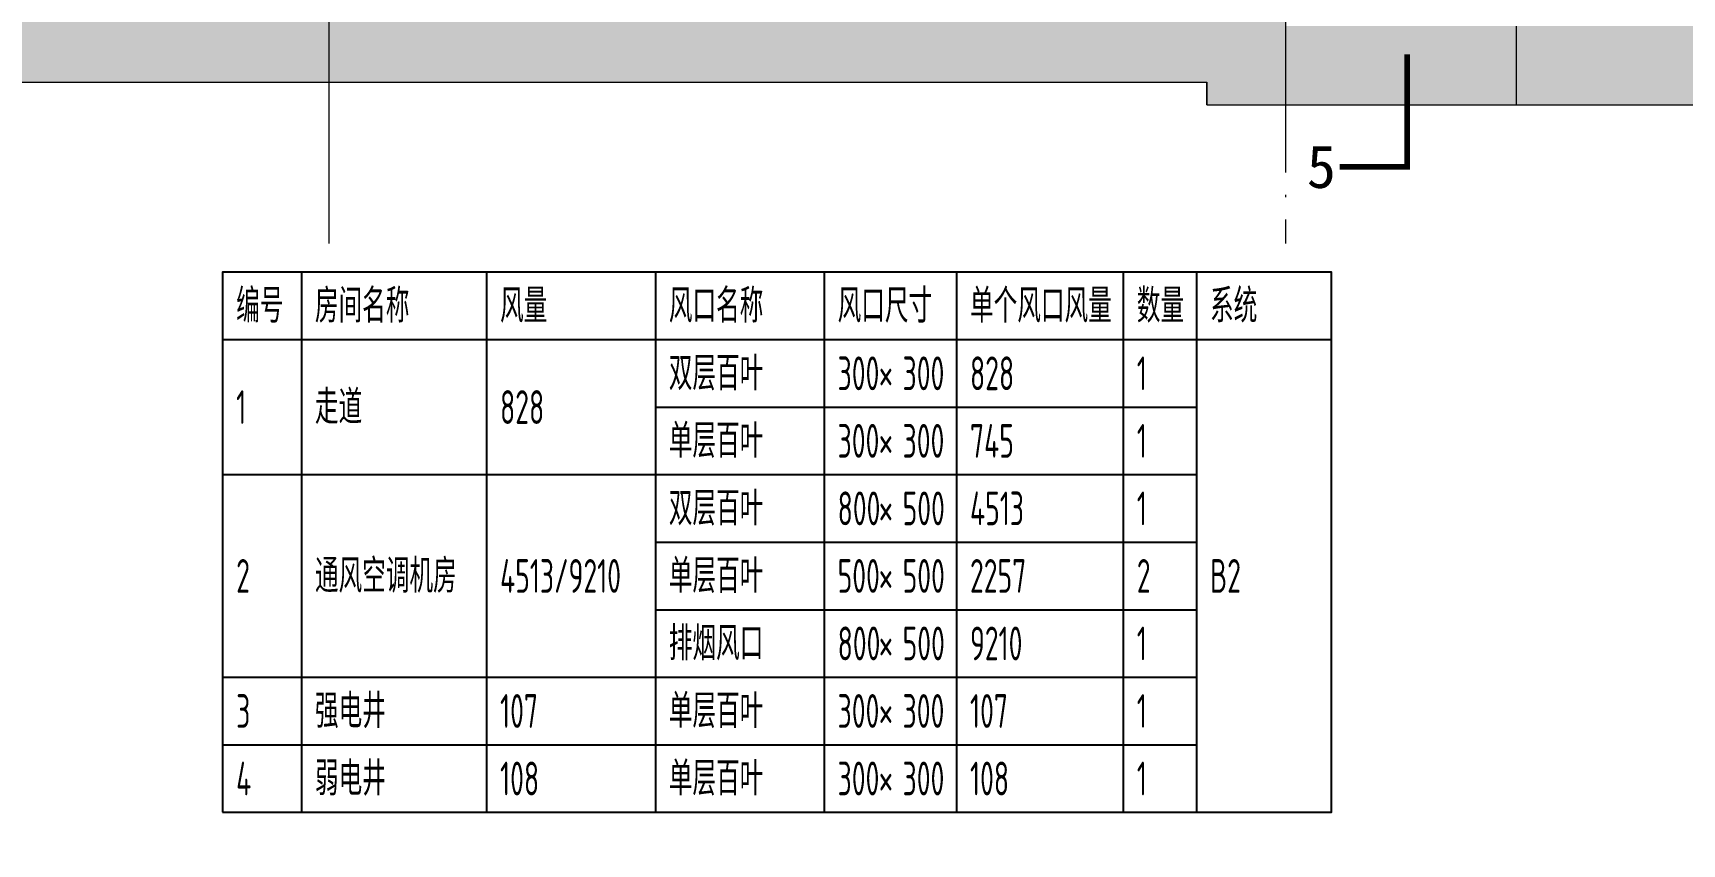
# Model space of a CAD drawing. Extents: x 13114849 to 13479250, y 160225 to 278773.
# Drawn here: x 13427766 to 13442421, y 177392 to 184598 of the extents above; entities that cross this region are included whole.
import ezdxf

# ---------------------------------------------------------------- set-up
doc = ezdxf.new("R2010")
doc.units = 0
doc.header["$LTSCALE"] = 1000
doc.header["$MEASUREMENT"] = 0
doc.linetypes.add('DOTE', pattern=[2.42, 2, -0.2, 0.02, -0.2])
for name, color, linetype in [('DIM_SYMB', 3, 'Continuous'), ('DUCT-X-P标注', 7, 'Continuous'), ('PUB_TEXT', 8, 'Continuous')]:
    doc.layers.add(name, color=color, linetype=linetype)
doc.layers.add('建筑底图', color=8, linetype='Continuous', lineweight=13)
doc.styles.add('67', font='gbenor.shx', dxfattribs={"width": 0.7, "bigfont": 'hztxt.shx'})
doc.styles.add('宋体', font='')
doc.styles.get('宋体').set_extended_font_data('SimSun')

msp = doc.modelspace()

# ---------------------------------------------------------------- hatches: boundary and pattern name
at = {"layer": '建筑底图'}
h = msp.add_hatch(dxfattribs=at)
h.set_pattern_fill('钢筋混凝土', color=8, scale=100, style=0)
h.set_pattern_definition([(45, (793255.26, 8e-09), (-176.7766953, 176.7766953), []), (50, (793255.26, 8e-09), (717.260183, -62.752135), [75, -825]), (355, (793255.26, 8e-09), (-138.751334, 752.192134), [60, -660]), (100.4514, (793315, -5.2), (578.50938, 689.439542), [63.74019, -701.14211]), (46.1842, (793255.26, 200), (1067.24105, -165.519014), [112.5, -1237.5]), (96.6356, (793344.2, 186.2), (934.662706, 974.11787), [95.61029, -1051.713]), (351.1842, (793255.3, 200), (934.661945, 974.1186), [90, -990]), (21, (793355.26, 150), (596.907052, -402.61889), [75, -825]), (326, (793355.26, 150), (243.31533, 725.150045), [60, -660]), (71.4514, (793405, 116.45), (840.22263, 322.530497), [63.74019, -701.14211]), (37.5, (793255.26, 8e-09), (12.1598553, 332.893854), [0, -652, 0, -670, 0, -662.5]), (7.5, (793255.26, 8e-09), (263.069537, 394.411712), [0, -382, 0, -637, 0, -252.5]), (327.5, (793032.26, 8e-09), (533.822436, -22.554872), [0, -250, 0, -780, 0, -1035]), (317.5, (792932.26, 8e-09), (583.18617, 100.104982), [0, -325, 0, -518, 0, -735])])
h.paths.add_polyline_path([(13444197.4, 182459.5), (13443697.4, 182459.5), (13443697.4, 179284.6), (13444197.4, 179284.6)])
h.paths.add_polyline_path([(13443697.4, 182479.5), (13444197.4, 182479.5), (13444197.4, 184659.5), (13438897.4, 184659.5), (13438897.4, 184859.5), (13421897.4, 184859.5), (13421897.4, 184159.5), (13438197.4, 184159.5), (13438197.4, 183959.5), (13443697.4, 183959.5)])

# ---------------------------------------------------------------- linework, layer by layer
at = {"layer": 'DIM_SYMB', "const_width": 50}
msp.add_lwpolyline([(13439979, 184409), (13439979, 183409), (13439379, 183409)], dxfattribs=at)
at = {"layer": 'DUCT-X-P标注'}
msp.add_lwpolyline([(13429452.1, 177673.6), (13439307.1, 177673.6), (13439307.1, 182473.6), (13429452.1, 182473.6)], close=True, dxfattribs=at)
for points in [[(13430152.1, 182473.6), (13430152.1, 177673.6)], [(13431797.3, 182473.6), (13431797.3, 177673.6)], [(13433297.3, 182473.6), (13433297.3, 177673.6)], [(13434797.3, 182473.6), (13434797.3, 177673.6)], [(13435973.7, 182473.6), (13435973.7, 177673.6)], [(13437456.3, 182473.6), (13437456.3, 177673.6)], [(13438107.1, 182473.6), (13438107.1, 177673.6)], [(13429452.1, 181873.6), (13439307.1, 181873.6)], [(13433297.3, 181273.6), (13438107.1, 181273.6)], [(13429452.1, 180673.6), (13438107.1, 180673.6)], [(13433297.3, 180073.6), (13438107.1, 180073.6)], [(13433297.3, 179473.6), (13438107.1, 179473.6)], [(13429452.1, 178873.6), (13438107.1, 178873.6)], [(13429452.1, 178273.6), (13438107.1, 178273.6)]]:
    msp.add_lwpolyline(points, dxfattribs=at)
at = {"layer": '建筑底图', "color": 8, "linetype": 'DOTE'}
for p, q in [((13438897.4, 209559.5), (13438897.4, 182726.1)), ((13430397.4, 182726.1), (13430397.4, 206005.6))]:
    msp.add_line(p, q, dxfattribs=at)
at = {"layer": '建筑底图', "color": 8}
for p, q in [((13440947.4, 184659.5), (13440947.4, 183959.5)), ((13413397.4, 184159.5), (13438197.4, 184159.5)), ((13438197.4, 183959.5), (13438197.4, 184159.5)), ((13438197.4, 183959.5), (13443697.4, 183959.5)), ((13440947.4, 183959.5), (13443697.4, 183959.5))]:
    msp.add_line(p, q, dxfattribs=at)
msp.add_lwpolyline([(13311597.4, 184159.5), (13438197.4, 184159.5), (13438197.4, 183959.5), (13443697.4, 183959.5), (13443697.4, 171509.5), (13434297, 171509.5), (13434297, 165209.5), (13477297.4, 165209.5), (13477297.4, 178509.5), (13473697.4, 180533.5), (13473697.4, 207859.5), (13459597.4, 207859.5), (13459597.4, 205459.5), (13421797.4, 205459.5), (13421797.4, 205259.5), (13333997.4, 205259.5)], dxfattribs=at)

# ---------------------------------------------------------------- texts
at = {"layer": 'DUCT-X-P标注', "style": '67', "width": 0.7}
for s, p in [('编号', (13429572.1, 182023.6)), ('房间名称', (13430272.1, 182023.6)), ('风量', (13431917.3, 182023.6)), ('风口名称', (13433417.3, 182023.6)), ('风口尺寸', (13434917.3, 182023.6)), ('单个风口风量', (13436093.7, 182023.6)), ('数量', (13437576.3, 182023.6)), ('系统', (13438227.1, 182023.6)), ('双层百叶', (13433417.3, 181423.6)), ('300', (13434917.3, 181423.6)), ('300', (13435494.8, 181423.6)), ('828', (13436093.7, 181423.6)), ('1', (13437576.3, 181423.6)), ('×', (13435284.8, 181423.6)), ('走道', (13430272.1, 181123.6)), ('1', (13429572.1, 181123.6)), ('828', (13431917.3, 181123.6)), ('单层百叶', (13433417.3, 180823.6)), ('300', (13434917.3, 180823.6)), ('×', (13435284.8, 180823.6)), ('300', (13435494.8, 180823.6)), ('745', (13436093.7, 180823.6)), ('1', (13437576.3, 180823.6)), ('双层百叶', (13433417.3, 180223.6)), ('800', (13434917.3, 180223.6)), ('×', (13435284.8, 180223.6)), ('500', (13435494.8, 180223.6)), ('4513', (13436093.7, 180223.6)), ('1', (13437576.3, 180223.6)), ('2', (13429572.1, 179623.6)), ('通风空调机房', (13430272.1, 179623.6)), ('4513/9210', (13431917.3, 179623.6)), ('单层百叶', (13433417.3, 179623.6)), ('500', (13434917.3, 179623.6)), ('500', (13435494.8, 179623.6)), ('2257', (13436093.7, 179623.6)), ('2', (13437576.3, 179623.6)), ('B2', (13438227.1, 179623.6)), ('×', (13435284.8, 179623.6)), ('排烟风口', (13433417.3, 179023.6)), ('800', (13434917.3, 179023.6)), ('500', (13435494.8, 179023.6)), ('9210', (13436093.7, 179023.6)), ('1', (13437576.3, 179023.6)), ('×', (13435284.8, 179023.6)), ('3', (13429572.1, 178423.6)), ('强电井', (13430272.1, 178423.6)), ('107', (13431917.3, 178423.6)), ('单层百叶', (13433417.3, 178423.6)), ('300', (13434917.3, 178423.6)), ('300', (13435494.8, 178423.6)), ('107', (13436093.7, 178423.6)), ('1', (13437576.3, 178423.6)), ('×', (13435284.8, 178423.6)), ('4', (13429572.1, 177823.6)), ('弱电井', (13430272.1, 177823.6)), ('108', (13431917.3, 177823.6)), ('单层百叶', (13433417.3, 177823.6)), ('300', (13434917.3, 177823.6)), ('300', (13435494.8, 177823.6)), ('108', (13436093.7, 177823.6)), ('1', (13437576.3, 177823.6)), ('×', (13435284.8, 177823.6))]:
    msp.add_text(s, height=300, dxfattribs=at).set_placement(p)
at = {"layer": 'PUB_TEXT', "color": 0, "style": '宋体'}
msp.add_text('5', height=379.7, dxfattribs=at).set_placement((13439087.3, 183220.6))

doc.saveas('drawing.dxf')
